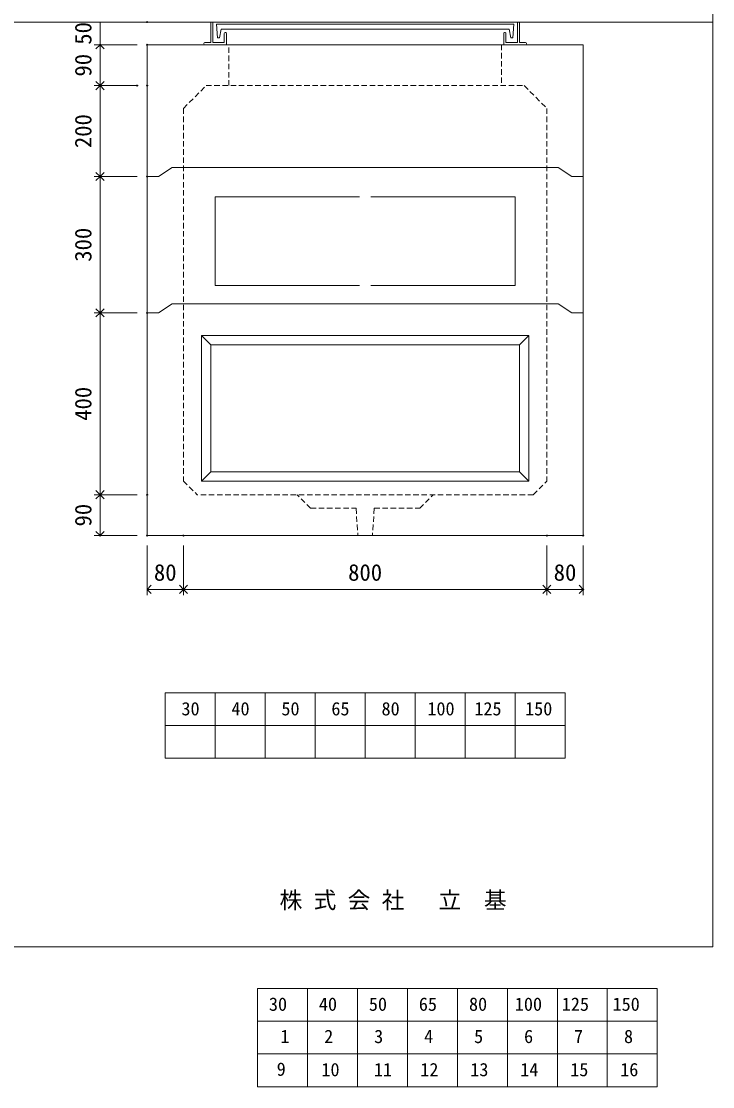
# Model space of a CAD drawing. Units: millimetres, scale not verified. Extents: x -4890 to 18490, y -2291 to 2291.
# Drawn here: x 3368 to 4890, y -2291 to 53 of the extents above; entities that cross this region are included whole.
import ezdxf
from ezdxf.enums import TextEntityAlignment as Align

# ---------------------------------------------------------------- set-up
doc = ezdxf.new("R2010")
doc.units = ezdxf.units.MM
doc.header["$LTSCALE"] = 10
doc.header["$PDMODE"] = 32
doc.header["$PDSIZE"] = 2
doc.linetypes.add('DASHED1', pattern=[1.8, 1.2, -0.6])
doc.linetypes.add('USER2', pattern=[50.8, 31.75, -6.35, 6.35, -6.35])
doc.layers.add('0-1_Defpoints', color=7, linetype='Continuous')
for name, color, linetype, lineweight in [('0-2_waku', 7, 'Continuous', 18), ('0-3_gaikei', 7, 'Continuous', 18), ('0-4_kakure', 7, 'DASHED1', 5), ('0-5_sunpou', 7, 'Continuous', 5), ('0-9_uchigawa', 6, 'Continuous', 18), ('0-B_futa', 3, 'Continuous', 18), ('0-C_GL', 4, 'Continuous', 18), ('0-E_文字１', 7, 'Continuous', 18), ('1-3_uchigawa2', 6, 'USER2', 18), ('1-5_文字２', 7, 'Continuous', 5)]:
    doc.layers.add(name, color=color, linetype=linetype, lineweight=lineweight)
doc.styles.add('ＭＳ ゴシック', font='')
doc.styles.get('ＭＳ ゴシック').set_extended_font_data('MS Gothic')

# ---------------------------------------------------------------- blocks, each defined once
blk = doc.blocks.new('_Open90')
at = {"layer": '0-5_sunpou'}
blk.add_line((0, 0), (-1, 0), dxfattribs=at)
blk.add_lwpolyline([(-0.5, 0.5), (0, 0), (-0.5, -0.5)], dxfattribs=at)
blk = doc.blocks.new('D88')
at = {"layer": '0-1_Defpoints'}
for p in [(5092.32, 1134.36), (5172.32, 1134.36), (5172.32, 1015.97)]:
    blk.add_point(p, dxfattribs=at)
at = {"layer": '0-5_sunpou'}
for p, q in [((5092.32, 1112.36), (5092.32, 1002.97)), ((5172.32, 1112.36), (5172.32, 1002.97)), ((5110.32, 1015.97), (5154.32, 1015.97))]:
    blk.add_line(p, q, dxfattribs=at)
at = {"layer": '0-5_sunpou', "xscale": 18, "yscale": 18, "rotation": 180}
blk.add_blockref('_Open90', (5092.32, 1015.97), dxfattribs=at)
at = {"layer": '0-5_sunpou', "xscale": 18, "yscale": 18}
blk.add_blockref('_Open90', (5172.32, 1015.97), dxfattribs=at)
at = {"layer": '0-5_sunpou', "style": 'ＭＳ ゴシック'}
blk.add_text('80', height=36.66, dxfattribs=at).set_placement((5107.32, 1023.97), align=Align.BOTTOM_LEFT)
blk = doc.blocks.new('D89')
at = {"layer": '0-1_Defpoints'}
for p in [(5172.32, 1134.36), (5972.32, 1134.36), (5972.32, 1015.97)]:
    blk.add_point(p, dxfattribs=at)
at = {"layer": '0-5_sunpou'}
for p, q in [((5172.32, 1112.36), (5172.32, 1002.97)), ((5972.32, 1112.36), (5972.32, 1002.97)), ((5190.32, 1015.97), (5954.32, 1015.97))]:
    blk.add_line(p, q, dxfattribs=at)
at = {"layer": '0-5_sunpou', "xscale": 18, "yscale": 18, "rotation": 180}
blk.add_blockref('_Open90', (5172.32, 1015.97), dxfattribs=at)
at = {"layer": '0-5_sunpou', "xscale": 18, "yscale": 18}
blk.add_blockref('_Open90', (5972.32, 1015.97), dxfattribs=at)
at = {"layer": '0-5_sunpou', "style": 'ＭＳ ゴシック'}
blk.add_text('800', height=36.66, dxfattribs=at).set_placement((5534.82, 1023.97), align=Align.BOTTOM_LEFT)
blk = doc.blocks.new('D90')
at = {"layer": '0-1_Defpoints'}
for p in [(5972.32, 1134.36), (6052.32, 1134.36), (6052.32, 1015.97)]:
    blk.add_point(p, dxfattribs=at)
at = {"layer": '0-5_sunpou'}
for p, q in [((5972.32, 1112.36), (5972.32, 1002.97)), ((6052.32, 1112.36), (6052.32, 1002.97)), ((5990.32, 1015.97), (6034.32, 1015.97))]:
    blk.add_line(p, q, dxfattribs=at)
at = {"layer": '0-5_sunpou', "xscale": 18, "yscale": 18, "rotation": 180}
blk.add_blockref('_Open90', (5972.32, 1015.97), dxfattribs=at)
at = {"layer": '0-5_sunpou', "xscale": 18, "yscale": 18}
blk.add_blockref('_Open90', (6052.32, 1015.97), dxfattribs=at)
at = {"layer": '0-5_sunpou', "style": 'ＭＳ ゴシック'}
blk.add_text('80', height=36.66, dxfattribs=at).set_placement((5987.32, 1023.97), align=Align.BOTTOM_LEFT)
blk = doc.blocks.new('D91')
at = {"layer": '0-1_Defpoints'}
for p in [(5092.32, 2214.36), (4988.83, 2124.36), (5092.32, 2124.36)]:
    blk.add_point(p, dxfattribs=at)
at = {"layer": '0-5_sunpou'}
for p, q in [((5070.32, 2214.36), (4975.83, 2214.36)), ((4988.83, 2196.36), (4988.83, 2142.36)), ((5070.32, 2124.36), (4975.83, 2124.36))]:
    blk.add_line(p, q, dxfattribs=at)
at = {"layer": '0-5_sunpou', "xscale": 18, "yscale": 18}
for p, rotation in [((4988.83, 2214.36), 90), ((4988.83, 2124.36), 270)]:
    blk.add_blockref('_Open90', p, dxfattribs=dict(at, rotation=rotation))
at = {"layer": '0-5_sunpou', "style": 'ＭＳ ゴシック'}
blk.add_text('90', height=36.66, rotation=90, dxfattribs=at).set_placement((4980.83, 2144.36), align=Align.BOTTOM_LEFT)
blk = doc.blocks.new('D92')
at = {"layer": '0-1_Defpoints'}
for p in [(5070.32, 2124.36), (4988.83, 1924.36), (5092.32, 1924.36)]:
    blk.add_point(p, dxfattribs=at)
at = {"layer": '0-5_sunpou'}
for p, q in [((5048.32, 2124.36), (4975.83, 2124.36)), ((4988.83, 2106.36), (4988.83, 1942.36)), ((5070.32, 1924.36), (4975.83, 1924.36))]:
    blk.add_line(p, q, dxfattribs=at)
at = {"layer": '0-5_sunpou', "xscale": 18, "yscale": 18}
for p, rotation in [((4988.83, 2124.36), 90), ((4988.83, 1924.36), 270)]:
    blk.add_blockref('_Open90', p, dxfattribs=dict(at, rotation=rotation))
at = {"layer": '0-5_sunpou', "style": 'ＭＳ ゴシック'}
blk.add_text('200', height=36.66, rotation=90, dxfattribs=at).set_placement((4980.83, 1986.86), align=Align.BOTTOM_LEFT)
blk = doc.blocks.new('D93')
at = {"layer": '0-1_Defpoints'}
for p in [(5092.32, 1924.36), (4988.83, 1624.36), (5092.32, 1624.36)]:
    blk.add_point(p, dxfattribs=at)
at = {"layer": '0-5_sunpou'}
for p, q in [((5070.32, 1924.36), (4975.83, 1924.36)), ((4988.83, 1906.36), (4988.83, 1642.36)), ((5070.32, 1624.36), (4975.83, 1624.36))]:
    blk.add_line(p, q, dxfattribs=at)
at = {"layer": '0-5_sunpou', "xscale": 18, "yscale": 18}
for p, rotation in [((4988.83, 1924.36), 90), ((4988.83, 1624.36), 270)]:
    blk.add_blockref('_Open90', p, dxfattribs=dict(at, rotation=rotation))
at = {"layer": '0-5_sunpou', "style": 'ＭＳ ゴシック'}
blk.add_text('300', height=36.66, rotation=90, dxfattribs=at).set_placement((4980.83, 1736.86), align=Align.BOTTOM_LEFT)
blk = doc.blocks.new('D94')
at = {"layer": '0-1_Defpoints'}
for p in [(5092.32, 1624.36), (4988.83, 1224.36), (5092.32, 1224.36)]:
    blk.add_point(p, dxfattribs=at)
at = {"layer": '0-5_sunpou'}
for p, q in [((5070.32, 1624.36), (4975.83, 1624.36)), ((4988.83, 1606.36), (4988.83, 1242.36)), ((5070.32, 1224.36), (4975.83, 1224.36))]:
    blk.add_line(p, q, dxfattribs=at)
at = {"layer": '0-5_sunpou', "xscale": 18, "yscale": 18}
for p, rotation in [((4988.83, 1624.36), 90), ((4988.83, 1224.36), 270)]:
    blk.add_blockref('_Open90', p, dxfattribs=dict(at, rotation=rotation))
at = {"layer": '0-5_sunpou', "style": 'ＭＳ ゴシック'}
blk.add_text('400', height=36.66, rotation=90, dxfattribs=at).set_placement((4980.83, 1386.86), align=Align.BOTTOM_LEFT)
blk = doc.blocks.new('D95')
at = {"layer": '0-1_Defpoints'}
for p in [(5092.32, 1224.36), (4988.83, 1134.36), (5092.32, 1134.36)]:
    blk.add_point(p, dxfattribs=at)
at = {"layer": '0-5_sunpou'}
for p, q in [((5070.32, 1224.36), (4975.83, 1224.36)), ((4988.83, 1206.36), (4988.83, 1152.36)), ((5070.32, 1134.36), (4975.83, 1134.36))]:
    blk.add_line(p, q, dxfattribs=at)
at = {"layer": '0-5_sunpou', "xscale": 18, "yscale": 18}
for p, rotation in [((4988.83, 1224.36), 90), ((4988.83, 1134.36), 270)]:
    blk.add_blockref('_Open90', p, dxfattribs=dict(at, rotation=rotation))
at = {"layer": '0-5_sunpou', "style": 'ＭＳ ゴシック'}
blk.add_text('90', height=36.66, rotation=90, dxfattribs=at).set_placement((4980.83, 1154.36), align=Align.BOTTOM_LEFT)
blk = doc.blocks.new('D99')
at = {"layer": '0-1_Defpoints'}
for p in [(5092.32, 2264.36), (4988.83, 2214.36), (5092.32, 2214.36)]:
    blk.add_point(p, dxfattribs=at)
at = {"layer": '0-5_sunpou'}
for p, q in [((5070.32, 2264.36), (4975.83, 2264.36)), ((4988.83, 2264.36), (4988.83, 2214.36)), ((5070.32, 2214.36), (4975.83, 2214.36))]:
    blk.add_line(p, q, dxfattribs=at)
at = {"layer": '0-5_sunpou', "style": 'ＭＳ ゴシック'}
blk.add_text('50', height=36.66, rotation=90, dxfattribs=at).set_placement((4980.83, 2214.36), align=Align.BOTTOM_LEFT)

msp = doc.modelspace()

# ---------------------------------------------------------------- linework, layer by layer
at = {"layer": '0-2_waku'}
for p, q in [((3684.94, -1424.61), (3684.94, -1568.61)), ((3684.94, -1424.61), (3684.94, -1568.61)), ((3684.94, -1424.61), (3684.94, -1568.61)), ((3684.94, -1424.61), (3684.94, -1568.61)), ((3684.94, -1424.61), (4564.94, -1424.61)), ((3794.94, -1424.61), (3794.94, -1568.61)), ((3904.94, -1424.61), (3904.94, -1568.61)), ((3904.94, -1424.61), (3904.94, -1568.61)), ((4014.94, -1424.61), (4014.94, -1568.61)), ((4124.94, -1424.61), (4124.94, -1568.61)), ((4234.94, -1424.61), (4234.94, -1568.61)), ((4344.94, -1424.61), (4344.94, -1568.61)), ((4454.94, -1424.61), (4454.94, -1568.61)), ((4564.94, -1424.61), (4564.94, -1568.61)), ((3684.94, -1496.61), (4564.94, -1496.61)), ((3684.94, -1568.61), (4564.94, -1568.61)), ((-1230.06, -1983.61), (4889.94, -1983.61)), ((-1230.06, -1983.61), (4889.94, -1983.61))]:
    msp.add_line(p, q, dxfattribs=at)
msp.add_lwpolyline([(-1230.06, 2291.39), (4889.94, 2291.39), (4889.94, -1983.61)], dxfattribs=at)
at = {"layer": '0-3_gaikei'}
for p, q in [((3644.94, 1.39), (4604.94, 1.39)), ((3644.94, 1.39), (4604.94, 1.39)), ((3689.94, 1.39), (3799.94, 1.39)), ((3724.94, 1.39), (4524.94, 1.39)), ((4559.94, 1.39), (4449.94, 1.39)), ((4604.94, 1.39), (4604.94, -1078.61)), ((3669.94, -288.61), (3699.94, -268.61)), ((3699.94, -268.61), (4549.94, -268.61)), ((4549.94, -268.61), (4579.94, -288.61)), ((3669.94, -288.61), (3644.94, -288.61)), ((4579.94, -288.61), (4604.94, -288.61)), ((3669.94, -588.61), (3699.94, -568.61)), ((3699.94, -568.61), (4549.94, -568.61)), ((4549.94, -568.61), (4579.94, -588.61)), ((3669.94, -588.61), (3644.94, -588.61)), ((4579.94, -588.61), (4604.94, -588.61)), ((4604.94, -1078.61), (3644.94, -1078.61))]:
    msp.add_line(p, q, dxfattribs=at)
msp.add_lwpolyline([(3644.94, 1.39), (3644.94, -1078.61), (3724.94, -1078.61)], dxfattribs=at)
at = {"layer": '0-4_kakure'}
for p, q in [((3824.94, -88.61), (3824.94, 1.39)), ((4424.94, 1.39), (4424.94, -88.61)), ((3724.94, -138.61), (3774.94, -88.61)), ((3774.94, -88.61), (4474.94, -88.61)), ((3774.94, -88.61), (4474.94, -88.61)), ((3774.94, -88.61), (4474.94, -88.61)), ((4474.94, -88.61), (4524.94, -138.61)), ((3724.94, -138.61), (3724.94, -958.61)), ((4524.94, -138.61), (4524.94, -958.61)), ((3724.94, -958.61), (3754.94, -988.61)), ((4494.94, -988.61), (4524.94, -958.61)), ((4494.94, -988.61), (3754.94, -988.61)), ((4004.94, -1018.61), (3974.94, -988.61)), ((4004.94, -1018.61), (3974.94, -988.61)), ((4004.94, -1018.61), (3974.94, -988.61)), ((4244.94, -1018.61), (4274.94, -988.61)), ((4244.94, -1018.61), (4274.94, -988.61)), ((4244.94, -1018.61), (4274.94, -988.61)), ((4004.94, -1018.61), (4104.94, -1018.61)), ((4004.94, -1018.61), (4104.94, -1018.61)), ((4004.94, -1018.61), (4104.94, -1018.61)), ((4104.94, -1018.61), (4108.94, -1078.61)), ((4144.94, -1018.61), (4140.94, -1078.61)), ((4144.94, -1018.61), (4244.94, -1018.61)), ((4144.94, -1018.61), (4244.94, -1018.61)), ((4144.94, -1018.61), (4244.94, -1018.61))]:
    msp.add_line(p, q, dxfattribs=at)
at = {"layer": '0-9_uchigawa'}
for p, q in [((3764.94, -638.61), (3784.94, -658.61)), ((3764.94, -638.61), (3764.94, -938.61)), ((3764.94, -638.61), (4484.94, -638.61)), ((3764.94, -638.61), (3764.94, -958.53)), ((3764.94, -638.61), (3784.94, -658.61)), ((4484.94, -638.61), (4464.94, -658.61)), ((4484.94, -638.61), (4484.94, -958.53)), ((3784.94, -658.61), (3784.94, -918.61)), ((3784.94, -658.61), (3784.94, -918.61)), ((3784.94, -658.61), (3784.94, -918.61)), ((3784.94, -658.61), (3784.94, -918.61)), ((3784.94, -658.61), (3784.94, -938.53)), ((4464.94, -938.53), (4464.94, -658.61)), ((3764.94, -958.53), (3784.94, -938.53)), ((3764.94, -958.53), (4484.94, -958.53)), ((3784.94, -938.53), (4464.94, -938.53)), ((3784.94, -958.53), (4484.94, -958.53)), ((4484.94, -958.53), (4464.94, -938.53))]:
    msp.add_line(p, q, dxfattribs=at)
for points in [[(3764.94, -638.61), (3784.94, -658.61), (3784.94, -918.61)], [(3764.94, -638.61), (3784.94, -658.61), (4464.94, -658.61)]]:
    msp.add_lwpolyline(points, dxfattribs=at)
at = {"layer": '0-B_futa'}
for p, q in [((3784.94, 49.39), (3784.94, 6.39)), ((3786.94, 51.39), (3789.94, 51.39)), ((3789.94, 51.39), (3789.94, 6.39)), ((3797.75, 46.89), (4452.08, 46.89)), ((3797.75, 46.89), (3800.24, 16.89)), ((4452.08, 46.89), (4449.83, 16.89)), ((4459.94, 51.39), (4459.94, 6.39)), ((4459.94, 51.39), (4462.94, 51.39)), ((4464.94, 49.39), (4464.94, 6.39)), ((3808.27, 35.89), (3803.95, 16.89)), ((3808.27, 35.89), (4441.61, 35.89)), ((3814.94, 26.39), (3814.94, 6.39)), ((3816.94, 28.39), (3817.94, 28.39)), ((3819.94, 26.39), (3819.94, 1.39)), ((4429.94, 26.39), (4429.94, 1.39)), ((4432.94, 28.39), (4431.94, 28.39)), ((4434.94, 26.39), (4434.94, 6.39)), ((4441.61, 35.89), (4445.93, 16.89)), ((3769.94, 4.39), (3769.94, 3.39)), ((3771.94, 6.39), (3784.94, 6.39)), ((3819.94, 1.39), (3771.94, 1.39)), ((3789.94, 6.39), (3814.94, 6.39)), ((3800.24, 16.89), (3803.95, 16.89)), ((4429.94, 1.39), (4477.94, 1.39)), ((4459.94, 6.39), (4434.94, 6.39)), ((4449.83, 16.89), (4445.93, 16.89)), ((4477.94, 6.39), (4464.94, 6.39)), ((4479.94, 4.39), (4479.94, 3.39))]:
    msp.add_line(p, q, dxfattribs=at)
for centre, start, end in [((3786.94, 49.39), 90, 180), ((4462.94, 49.39), 0, 90), ((3816.94, 26.39), 90, 180), ((3817.94, 26.39), 0, 90), ((4431.94, 26.39), 90, 180), ((4432.94, 26.39), 0, 90), ((3771.94, 4.39), 90, 180), ((3771.94, 3.39), 180, 270), ((4477.94, 4.39), 0, 90), ((4477.94, 3.39), 270, 0)]:
    msp.add_arc(centre, 2, start, end, dxfattribs=at)
at = {"layer": '0-C_GL'}
msp.add_line((-1230.06, 51.39), (4889.94, 51.39), dxfattribs=at)
at = {"layer": '1-3_uchigawa2'}
for p in [(3794.94, -333.61), (4454.94, -333.61)]:
    msp.add_line(p, (4124.94, -333.61), dxfattribs=at)
for points in [[(3794.94, -333.61), (3794.94, -528.61), (4124.94, -528.61)], [(4454.94, -333.61), (4454.94, -528.61), (4124.94, -528.61)]]:
    msp.add_lwpolyline(points, dxfattribs=at)
at = {"layer": '1-5_文字２'}
for p, q in [((3887.97, -2075.22), (3887.97, -2219.22)), ((3887.97, -2075.22), (3887.97, -2219.22)), ((3887.97, -2075.22), (3887.97, -2219.22)), ((3887.97, -2075.22), (3887.97, -2219.22)), ((3887.97, -2075.22), (4767.97, -2075.22)), ((3887.97, -2075.22), (3887.97, -2219.22)), ((3887.97, -2075.22), (3887.97, -2219.22)), ((3887.97, -2075.22), (3887.97, -2219.22)), ((3887.97, -2075.22), (3887.97, -2219.22)), ((3887.97, -2075.22), (4767.97, -2075.22)), ((3997.97, -2075.22), (3997.97, -2219.22)), ((3997.97, -2075.22), (3997.97, -2219.22)), ((4107.97, -2075.22), (4107.97, -2219.22)), ((4107.97, -2075.22), (4107.97, -2219.22)), ((4107.97, -2075.22), (4107.97, -2219.22)), ((4107.97, -2075.22), (4107.97, -2219.22)), ((4217.97, -2075.22), (4217.97, -2219.22)), ((4217.97, -2075.22), (4217.97, -2219.22)), ((4327.97, -2075.22), (4327.97, -2219.22)), ((4327.97, -2075.22), (4327.97, -2219.22)), ((4437.97, -2075.22), (4437.97, -2219.22)), ((4437.97, -2075.22), (4437.97, -2219.22)), ((4547.97, -2075.22), (4547.97, -2219.22)), ((4547.97, -2075.22), (4547.97, -2219.22)), ((4657.97, -2075.22), (4657.97, -2219.22)), ((4657.97, -2075.22), (4657.97, -2219.22)), ((4767.97, -2075.22), (4767.97, -2219.22)), ((4767.97, -2075.22), (4767.97, -2219.22)), ((3887.97, -2147.22), (4767.97, -2147.22)), ((3887.97, -2147.22), (4767.97, -2147.22)), ((3887.97, -2219.22), (4767.97, -2219.22)), ((3887.97, -2219.22), (4767.97, -2219.22)), ((3887.97, -2219.22), (3887.97, -2291.22)), ((3887.97, -2219.22), (3887.97, -2291.22)), ((3887.97, -2219.22), (3887.97, -2291.22)), ((3887.97, -2219.22), (3887.97, -2291.22)), ((3887.97, -2219.22), (4767.97, -2219.22)), ((3887.97, -2219.22), (3887.97, -2291.22)), ((3887.97, -2219.22), (3887.97, -2291.22)), ((3887.97, -2219.22), (3887.97, -2291.22)), ((3887.97, -2219.22), (3887.97, -2291.22)), ((3887.97, -2219.22), (4767.97, -2219.22)), ((3997.97, -2219.22), (3997.97, -2291.22)), ((3997.97, -2219.22), (3997.97, -2291.22)), ((4107.97, -2219.22), (4107.97, -2291.22)), ((4107.97, -2219.22), (4107.97, -2291.22)), ((4107.97, -2219.22), (4107.97, -2291.22)), ((4107.97, -2219.22), (4107.97, -2291.22)), ((4217.97, -2219.22), (4217.97, -2291.22)), ((4217.97, -2219.22), (4217.97, -2291.22)), ((4327.97, -2219.22), (4327.97, -2291.22)), ((4327.97, -2219.22), (4327.97, -2291.22)), ((4437.97, -2219.22), (4437.97, -2291.22)), ((4437.97, -2219.22), (4437.97, -2291.22)), ((4547.97, -2219.22), (4547.97, -2291.22)), ((4547.97, -2219.22), (4547.97, -2291.22)), ((4657.97, -2219.22), (4657.97, -2291.22)), ((4657.97, -2219.22), (4657.97, -2291.22)), ((4767.97, -2219.22), (4767.97, -2291.22)), ((4767.97, -2219.22), (4767.97, -2291.22)), ((3887.97, -2291.22), (4767.97, -2291.22)), ((3887.97, -2291.22), (4767.97, -2291.22))]:
    msp.add_line(p, q, dxfattribs=at)

# ---------------------------------------------------------------- block references
at = {"layer": '0-5_sunpou'}
for name in ['D99', 'D91', 'D92', 'D93', 'D94', 'D95', 'D88', 'D89', 'D90']:
    msp.add_blockref(name, (-1447.37, -2212.97), dxfattribs=at)

# ---------------------------------------------------------------- texts
at = {"layer": '0-E_文字１', "style": 'ＭＳ ゴシック'}
for s, height, p in [('30', 29.33, (3720.57, -1483.04)), ('40', 29.33, (3830.57, -1483.04)), ('50', 29.33, (3940.57, -1483.04)), ('65', 29.33, (4050.57, -1483.04)), ('80', 29.33, (4160.98, -1483.04)), ('100', 29.33, (4261.86, -1483.04)), ('125', 29.33, (4365.24, -1483.04)), ('150', 29.33, (4477.01, -1483.04)), ('株 式 会 社 \u3000立\u3000基', 36.66, (3936.48, -1909.96))]:
    msp.add_text(s, height=height, dxfattribs=at).set_placement(p, align=Align.BOTTOM_LEFT)
at = {"layer": '1-5_文字２', "style": 'ＭＳ ゴシック'}
for s, p in [('30', (3913.12, -2133.04)), ('30', (3913.12, -2133.04)), ('40', (4023.12, -2133.04)), ('40', (4023.12, -2133.04)), ('50', (4133.12, -2133.04)), ('50', (4133.12, -2133.04)), ('65', (4243.12, -2133.04)), ('65', (4243.12, -2133.04)), ('80', (4353.53, -2133.04)), ('80', (4353.53, -2133.04)), ('100', (4454.4, -2133.04)), ('100', (4454.4, -2133.04)), ('125', (4557.79, -2133.04)), ('125', (4557.79, -2133.04)), ('150', (4669.55, -2133.04)), ('150', (4669.55, -2133.04)), ('1', (3938.27, -2204.07)), ('2', (4034.7, -2204.07)), ('3', (4144.7, -2204.07)), ('4', (4254.7, -2204.07)), ('5', (4364.7, -2204.07)), ('6', (4474.7, -2204.07)), ('7', (4584.7, -2204.07)), ('8', (4694.7, -2204.07)), ('9', (3930.2, -2276.07)), ('10', (4028.62, -2277.04)), ('11', (4144.11, -2277.04)), ('12', (4246.32, -2277.04)), ('13', (4356.32, -2277.04)), ('14', (4466.32, -2277.04)), ('15', (4576.32, -2277.04)), ('16', (4686.32, -2277.04))]:
    msp.add_text(s, height=29.33, dxfattribs=at).set_placement(p, align=Align.BOTTOM_LEFT)

doc.saveas('drawing.dxf')
